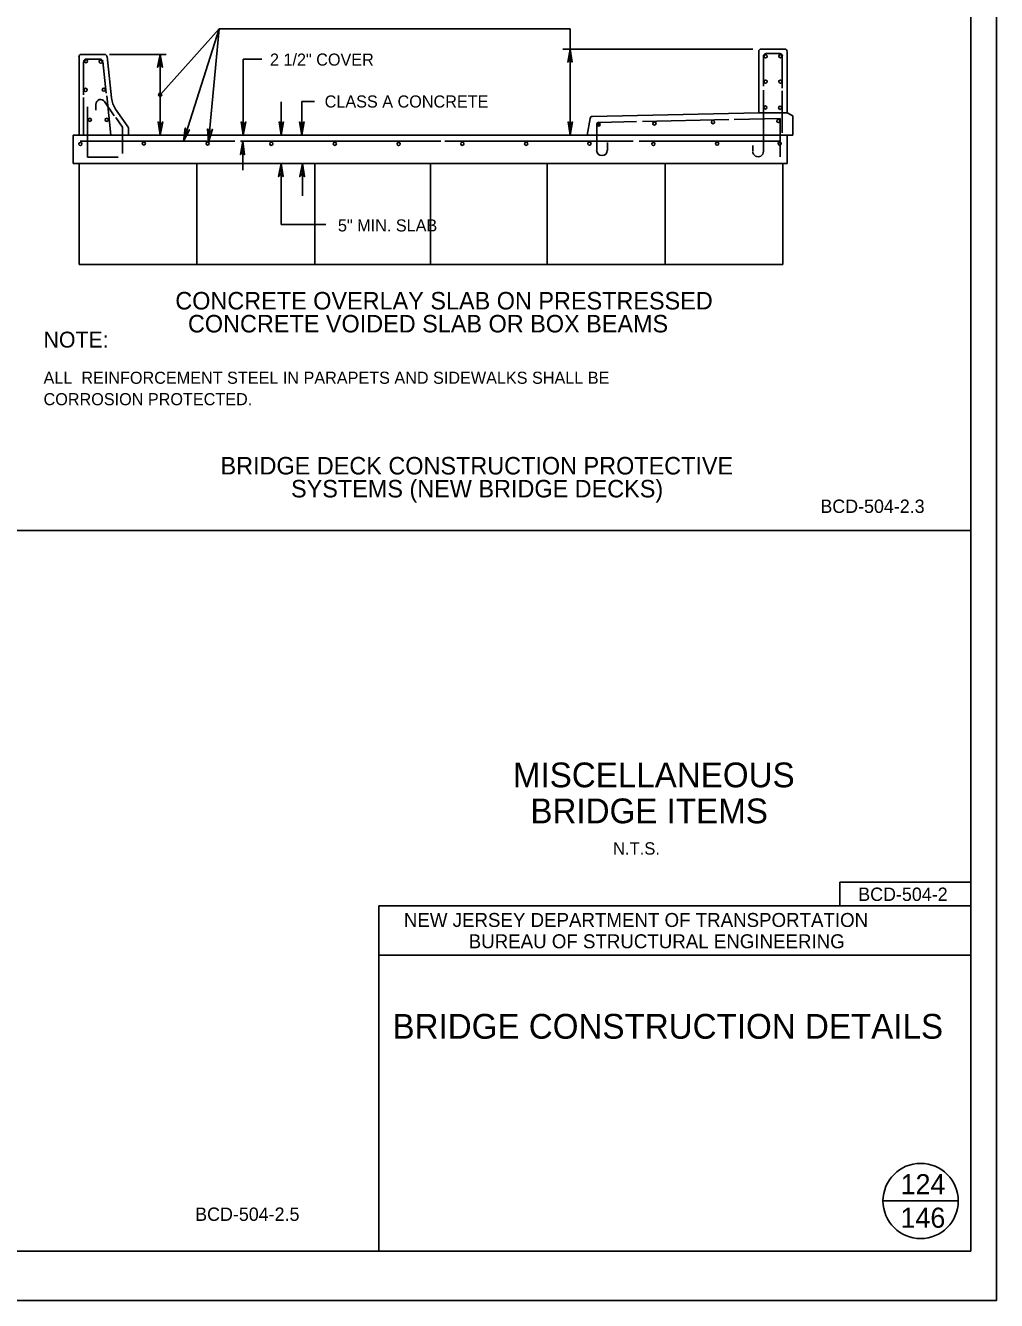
# Model space of a CAD drawing. Extents: x 528.16 to 531.12, y 154.45 to 156.28.
# Drawn here: x 530.302 to 531.123, y 154.447 to 155.524 of the extents above; entities that cross this region are included whole.
import ezdxf

# ---------------------------------------------------------------- set-up
doc = ezdxf.new("R2010")
doc.units = 0
for name, color, linetype in [('1', 7, 'Continuous'), ('39', 7, 'Continuous'), ('Level 1', 7, 'Continuous'), ('Level 2', 7, 'Continuous'), ('Level 3', 7, 'Continuous'), ('Level 4', 7, 'Continuous'), ('Level 41', 7, 'Continuous'), ('Level 5', 7, 'Continuous')]:
    doc.layers.add(name, color=color, linetype=linetype)

msp = doc.modelspace()

# ---------------------------------------------------------------- linework, layer by layer
at = {"layer": '1'}
for q in [(531.0268, 154.5306), (531.0904, 154.5306)]:
    msp.add_line((531.0586, 154.5306), q, dxfattribs=at)
msp.add_circle((531.0586, 154.5306), 0.0318, dxfattribs=at)
at = {"layer": 'Level 1'}
for p, q in [((531.101, 154.4882), (531.101, 156.2382)), ((531.101, 155.0971), (530.2871, 155.0971)), ((531.101, 154.7799), (530.601, 154.7799)), ((531.101, 154.7382), (530.601, 154.7382)), ((528.351, 154.4882), (531.101, 154.4882)), ((530.3451, 154.4882), (531.101, 154.4882)), ((528.1644, 154.4465), (531.1227, 154.4465))]:
    msp.add_line(p, q, dxfattribs=at)
for points in [[(530.7625, 155.5036), (530.7605, 155.4928), (530.7625, 155.4957), (530.7641, 155.4928)], [(530.416, 155.4993), (530.414, 155.4885), (530.416, 155.4915), (530.418, 155.4885)], [(530.416, 155.4311), (530.4183, 155.4423), (530.416, 155.4393), (530.4144, 155.4423)], [(530.4862, 155.4311), (530.4885, 155.4423), (530.4862, 155.4393), (530.4846, 155.4423)], [(530.5184, 155.4311), (530.5203, 155.4423), (530.5184, 155.4393), (530.5167, 155.4423)], [(530.5358, 155.4311), (530.5377, 155.4423), (530.5358, 155.4393), (530.5338, 155.4423)], [(530.7625, 155.4311), (530.7644, 155.4423), (530.7625, 155.4393), (530.7608, 155.4423)], [(530.4357, 155.4259), (530.4409, 155.4357), (530.4383, 155.4334), (530.4373, 155.437)], [(530.457, 155.4252), (530.4603, 155.436), (530.4577, 155.4334), (530.456, 155.4364)], [(530.4859, 155.4259), (530.4839, 155.4147), (530.4859, 155.4177), (530.4875, 155.4147)], [(530.5184, 155.4072), (530.5161, 155.396), (530.5184, 155.399), (530.52, 155.396)], [(530.5364, 155.4072), (530.5341, 155.396), (530.5364, 155.399), (530.5381, 155.396)]]:
    msp.add_lwpolyline(points, close=True, dxfattribs=at)
at = {"layer": 'Level 2'}
for p, q in [((530.4659, 155.521), (530.7625, 155.521)), ((530.7625, 155.5036), (530.7625, 155.521)), ((530.7562, 155.5036), (530.9167, 155.5036)), ((530.7625, 155.4311), (530.7625, 155.5036)), ((530.9236, 155.5036), (530.9439, 155.5036)), ((530.3478, 155.4311), (530.3478, 155.4974)), ((530.3494, 155.4993), (530.3691, 155.4993)), ((530.3514, 155.4652), (530.3514, 155.4931)), ((530.3537, 155.4954), (530.3655, 155.4954)), ((530.3678, 155.4934), (530.3704, 155.4665)), ((530.3714, 155.4974), (530.375, 155.4626)), ((530.3734, 155.4993), (530.4213, 155.4993)), ((530.416, 155.4311), (530.416, 155.4993)), ((530.4862, 155.4954), (530.502, 155.4954)), ((530.4862, 155.4311), (530.4862, 155.4954)), ((530.9219, 155.4498), (530.9219, 155.5016)), ((530.9259, 155.4724), (530.9259, 155.4977)), ((530.9278, 155.5), (530.94, 155.5)), ((530.9416, 155.4977), (530.9416, 155.4708)), ((530.9459, 155.5016), (530.9459, 155.4498)), ((530.3514, 155.4311), (530.3514, 155.4629)), ((530.3711, 155.4642), (530.3743, 155.4311)), ((530.9259, 155.4173), (530.9259, 155.4692)), ((530.9416, 155.4685), (530.9416, 155.4331)), ((530.3547, 155.4124), (530.3547, 155.4551)), ((530.3619, 155.457), (530.3619, 155.4521)), ((530.3691, 155.4596), (530.3773, 155.4475)), ((530.3783, 155.4531), (530.3891, 155.4377)), ((530.5184, 155.4311), (530.5184, 155.4593)), ((530.5358, 155.4596), (530.5466, 155.4596)), ((530.5358, 155.4311), (530.5358, 155.4596)), ((530.7812, 155.4469), (530.9219, 155.4498)), ((530.9219, 155.4498), (530.9459, 155.4498)), ((530.3786, 155.4459), (530.3842, 155.4377)), ((530.7769, 155.4311), (530.7795, 155.4452)), ((530.7851, 155.44), (530.7851, 155.4186)), ((530.7867, 155.4419), (530.8186, 155.4426)), ((530.8235, 155.4426), (530.8967, 155.4442)), ((530.9012, 155.4442), (530.94, 155.4452)), ((530.94, 155.4127), (530.94, 155.4452)), ((530.9505, 155.4311), (530.9505, 155.4475)), ((530.3425, 155.4311), (530.3425, 155.4072)), ((530.3425, 155.4311), (530.3491, 155.4311)), ((530.3425, 155.4311), (530.3894, 155.4311)), ((530.3842, 155.4157), (530.3842, 155.4377)), ((530.3894, 155.4367), (530.3894, 155.4311)), ((530.3894, 155.4311), (530.9459, 155.4311)), ((530.9459, 155.4072), (530.9459, 155.4311)), ((530.9459, 155.4311), (530.9505, 155.4311)), ((530.3484, 155.4259), (530.3484, 155.4259)), ((530.3484, 155.4259), (530.4793, 155.4259)), ((530.4019, 155.4259), (530.4019, 155.4259)), ((530.456, 155.4259), (530.456, 155.4259)), ((530.4839, 155.4259), (530.6532, 155.4259)), ((530.4859, 155.4016), (530.4859, 155.4259)), ((530.5098, 155.4259), (530.5098, 155.4259)), ((530.5636, 155.4259), (530.5636, 155.4259)), ((530.6175, 155.4259), (530.6175, 155.4259)), ((530.6565, 155.4259), (530.8156, 155.4259)), ((530.6713, 155.4259), (530.6713, 155.4259)), ((530.7251, 155.4259), (530.7251, 155.4259)), ((530.7785, 155.4259), (530.7785, 155.4259)), ((530.794, 155.4249), (530.794, 155.418)), ((530.8209, 155.4259), (530.9403, 155.4259)), ((530.8327, 155.4259), (530.8327, 155.4259)), ((530.8865, 155.4259), (530.8865, 155.4259)), ((530.9167, 155.4177), (530.9167, 155.4222)), ((530.9403, 155.4259), (530.9403, 155.4259)), ((530.9403, 155.4259), (530.9403, 155.4259)), ((530.3425, 155.4072), (530.9459, 155.4072)), ((530.3478, 155.3219), (530.3478, 155.4072)), ((530.3547, 155.4124), (530.3806, 155.4124)), ((530.4472, 155.3219), (530.4472, 155.4072)), ((530.5184, 155.3556), (530.5184, 155.4072)), ((530.5364, 155.3799), (530.5364, 155.4072)), ((530.5469, 155.3219), (530.5469, 155.4072)), ((530.7431, 155.3219), (530.7431, 155.4072)), ((530.8428, 155.3219), (530.8428, 155.4072)), ((530.9423, 155.3219), (530.9423, 155.4072)), ((530.5184, 155.3556), (530.5561, 155.3556)), ((530.3478, 155.3219), (530.6444, 155.3219)), ((530.6444, 155.3219), (530.9423, 155.3219)), ((530.9903, 154.7999), (531.101, 154.7999)), ((530.601, 154.4882), (530.601, 154.7799))]:
    msp.add_line(p, q, dxfattribs=at)
for centre, radius in [((530.3535, 155.4936), 0.00134), ((530.3659, 155.4932), 0.00134), ((530.9276, 155.4976), 0.00134), ((530.9401, 155.4978), 0.00134), ((530.9276, 155.4763), 0.00134), ((530.9401, 155.4763), 0.00134), ((530.3531, 155.4693), 0.00134), ((530.3685, 155.4695), 0.00134), ((530.4161, 155.4652), 0.00134), ((530.9274, 155.4544), 0.00134), ((530.9399, 155.4542), 0.00134), ((530.3567, 155.444), 0.00134), ((530.371, 155.444), 0.00134), ((530.7866, 155.4401), 0.00134), ((530.7862, 155.4406), 0.000751), ((530.8337, 155.4409), 0.00134), ((530.8832, 155.4421), 0.00134), ((530.9384, 155.443), 0.00134), ((530.3487, 155.4236), 0.00134), ((530.4023, 155.424), 0.00134), ((530.4562, 155.424), 0.00134), ((530.51, 155.4238), 0.00134), ((530.5637, 155.4238), 0.00134), ((530.6176, 155.4236), 0.00134), ((530.6714, 155.4238), 0.00134), ((530.7253, 155.4238), 0.00134), ((530.7788, 155.4239), 0.00134), ((530.8328, 155.4236), 0.00134), ((530.8867, 155.4239), 0.00134), ((530.9395, 155.4239), 0.00134)]:
    msp.add_circle(centre, radius, dxfattribs=at)
for centre, radius, start, end in [((530.9238, 155.5018), 0.002, 90, 180), ((530.9438, 155.5018), 0.002, 0, 90), ((530.3495, 155.4973), 0.002, 90, 180), ((530.3535, 155.4933), 0.002, 90, 180), ((530.3656, 155.4933), 0.002, 6.1155, 90), ((530.3692, 155.4973), 0.002, 6.1155, 90), ((530.9278, 155.4978), 0.002, 90, 180), ((530.9398, 155.4978), 0.002, 0, 90), ((530.3658, 155.4573), 0.00395, 31.9123, 183.8811), ((530.3949, 155.4645), 0.02, 186.1156, 214.9918), ((530.7813, 155.4449), 0.002, 91.1458, 170.5377), ((530.7869, 155.44), 0.002, 91.1458, 180), ((530.3875, 155.4366), 0.002, 0, 34.992), ((530.7894, 155.4183), 0.00451, 180, 0), ((530.9213, 155.4173), 0.00451, 180, 1.4518)]:
    msp.add_arc(centre, radius, start, end, dxfattribs=at)
at = {"layer": 'Level 3'}
for p, q in [((530.4659, 155.521), (530.416, 155.4652)), ((530.4659, 155.521), (530.4357, 155.4259)), ((530.457, 155.4252), (530.4659, 155.521)), ((530.9459, 155.4498), (530.9505, 155.4475)), ((530.6444, 155.4072), (530.6444, 155.3219))]:
    msp.add_line(p, q, dxfattribs=at)
at = {"layer": 'Level 41'}
msp.add_lwpolyline([(528.1644, 156.2799), (531.1227, 156.2799), (531.1227, 154.4465), (528.1644, 154.4465)], close=True, dxfattribs=at)
at = {"layer": 'Level 5'}
msp.add_line((530.9903, 154.7999), (530.9903, 154.7799), dxfattribs=at)

# ---------------------------------------------------------------- texts
at = {"layer": '39'}
for s, p in [('124', (531.0417, 154.5363)), ('146', (531.0416, 154.508))]:
    msp.add_text(s, height=0.01697, dxfattribs=at).set_placement(p)
at = {"layer": 'Level 1'}
for s, height, p in [('2 1/2" COVER', 0.010228, (530.5089, 155.4898)), ('CLASS A CONCRETE', 0.010228, (530.5551, 155.4544)), ('5" MIN. SLAB', 0.010228, (530.5663, 155.3497)), ('ALL  REINFORCEMENT STEEL IN PARAPETS AND SIDEWALKS SHALL BE ', 0.010228, (530.3176, 155.221)), ('CORROSION PROTECTED.', 0.010228, (530.3176, 155.2029)), ('NEW JERSEY DEPARTMENT OF TRANSPORTATION', 0.011811, (530.622, 154.7621)), ('BUREAU OF STRUCTURAL ENGINEERING', 0.011811, (530.6768, 154.7441))]:
    msp.add_text(s, height=height, dxfattribs=at).set_placement(p)
at = {"layer": 'Level 2'}
for s, height, p in [('CONCRETE OVERLAY SLAB ON PRESTRESSED', 0.014796, (530.4289, 155.2838)), ('CONCRETE VOIDED SLAB OR BOX BEAMS', 0.014796, (530.4396, 155.2644)), ('NOTE:', 0.01345, (530.3176, 155.2516))]:
    msp.add_text(s, height=height, dxfattribs=at).set_placement(p)
at = {"layer": 'Level 3'}
for s, p in [('BRIDGE DECK CONSTRUCTION PROTECTIVE', (530.4671, 155.1444)), ('SYSTEMS (NEW BRIDGE DECKS)', (530.5267, 155.125))]:
    msp.add_text(s, height=0.014796, dxfattribs=at).set_placement(p)
at = {"layer": 'Level 4'}
for s, p in [('BCD-504-2.3', (530.9739, 155.1119)), ('BCD-504-2.5', (530.4457, 154.5138))]:
    msp.add_text(s, height=0.011287, dxfattribs=at).set_placement(p)
at = {"layer": 'Level 5'}
for s, height, p in [('MISCELLANEOUS', 0.020939, (530.7141, 154.8801)), ('BRIDGE ITEMS', 0.020939, (530.7289, 154.8497)), ('N.T.S.', 0.01047, (530.7987, 154.8232)), ('BCD-504-2', 0.01129, (531.0059, 154.7841)), ('BRIDGE CONSTRUCTION DETAILS', 0.020939, (530.6124, 154.6677))]:
    msp.add_text(s, height=height, dxfattribs=at).set_placement(p)

doc.saveas('drawing.dxf')
